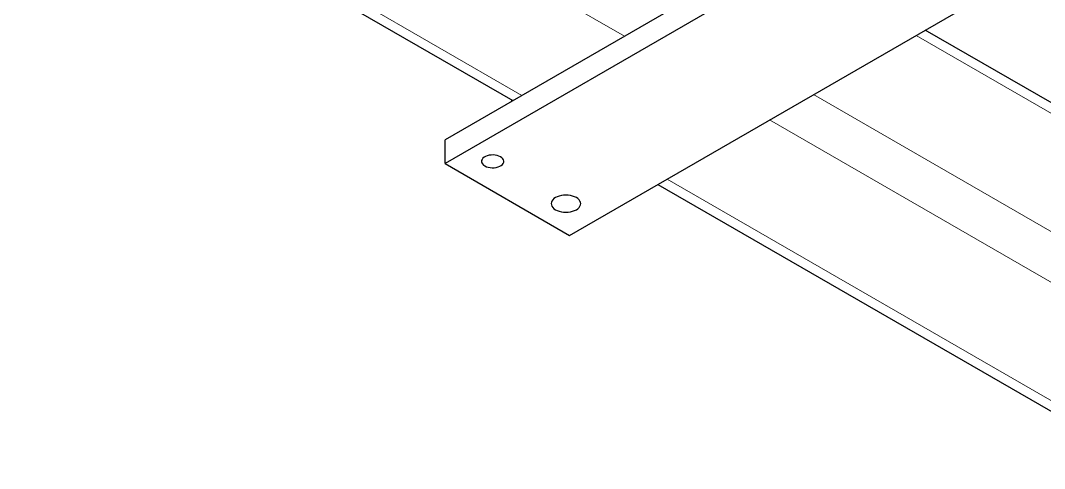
# Model space of a CAD drawing. Header units: millimetres. Extents: x 30 to 8380, y 30 to 5898.
# Drawn here: x 886.1 to 1380.2, y 4043.3 to 4259.6 of the extents above; entities that cross this region are included whole.
import ezdxf

# ---------------------------------------------------------------- set-up
doc = ezdxf.new("R2010")
doc.units = ezdxf.units.MM
doc.header["$LTSCALE"] = 10

msp = doc.modelspace()

# ---------------------------------------------------------------- linework, layer by layer
at = {"color": 7, "linetype": 'Continuous', "lineweight": 25}
for p, q in [((1518.7540639, 4448.9395706), (1090.9544613, 4201.9761168)), ((1518.7540639, 4437.5079993), (1090.9544613, 4190.5445455)), ((1151.0585377, 4155.8472007), (1578.8581403, 4402.8106545)), ((886.0984045, 4358.0265003), (1123.6846739, 4220.8708664)), ((1509.1003799, 4147.3216178), (1322.6952873, 4254.9309872)), ((1122.961936, 4220.4536387), (1123.1910714, 4221.1558171)), ((1090.9544613, 4190.5445455), (1090.9544613, 4201.9761168)), ((1090.9544613, 4190.5445455), (1151.0585377, 4155.8472007)), ((1193.6898543, 4180.4577359), (1431.2761237, 4043.3021021))]:
    msp.add_line(p, q, dxfattribs=at)
at = {"color": 8, "linetype": 'Continuous', "lineweight": 18}
for p, q in [((939.9887726, 4389.1367476), (1177.575042, 4251.9811137)), ((890.4912979, 4360.5624636), (1128.0775673, 4223.4068298)), ((1318.3006699, 4252.3940286), (1508.1474622, 4142.7978082)), ((1268.7951498, 4223.8151002), (1506.3814192, 4086.6594663)), ((1247.5802224, 4211.5679832), (1485.1664918, 4074.4123493)), ((1198.0827477, 4182.9936993), (1435.6690171, 4045.8380654))]:
    msp.add_line(p, q, dxfattribs=at)
at = {"color": 7, "linetype": 'Continuous', "lineweight": 25, "flags": 128}
for points in [[(1110.1347327, 4189.3709588), (1110.8978234, 4189.0051532), (1111.7643562, 4188.7265221), (1112.7048224, 4188.5445538), (1113.6871956, 4188.465445), (1114.6780221, 4188.4918898), (1115.6435605, 4188.6229876), (1116.5509307, 4188.8542739), (1117.3692332, 4189.1778727), (1118.0706017, 4189.5827641), (1118.631152, 4190.0551601), (1119.0317951, 4190.5789738), (1119.2588877, 4191.1363673), (1119.3046964, 4191.7083592), (1119.1676612, 4192.2754712), (1118.8524487, 4192.8183907), (1118.3697931, 4193.3186295), (1117.7361306, 4193.7591524), (1116.9730399, 4194.124958), (1116.106507, 4194.4035891), (1115.1660409, 4194.5855574), (1114.1836677, 4194.6646661), (1113.1928412, 4194.6382214), (1112.2273028, 4194.5071236), (1111.3199326, 4194.2758372), (1110.5016301, 4193.9522385), (1109.8002616, 4193.5473471), (1109.2397113, 4193.0749511), (1108.8390682, 4192.5511374), (1108.6119756, 4191.9937439), (1108.5661669, 4191.4217519), (1108.7032021, 4190.85464), (1109.0184146, 4190.3117204), (1109.5010702, 4189.8114817), (1110.1347327, 4189.3709588)], [(1144.2526349, 4168.2463989), (1145.1028008, 4167.8272244), (1146.0560884, 4167.4899871), (1147.0890246, 4167.242991), (1148.1761751, 4167.0923179), (1149.2907707, 4167.0416778), (1150.4053663, 4167.0923179), (1151.4925168, 4167.242991), (1152.525453, 4167.4899871), (1153.4787406, 4167.8272244), (1154.3289065, 4168.2463989), (1155.0550168, 4168.7371892), (1155.6391922, 4169.2875104), (1156.0670484, 4169.8838118), (1156.3280501, 4170.5114105), (1156.4157707, 4171.1548528), (1156.3280501, 4171.7982951), (1156.0670484, 4172.4258938), (1155.6391922, 4173.0221951), (1155.0550168, 4173.5725164), (1154.3289065, 4174.0633067), (1153.4787406, 4174.4824812), (1152.525453, 4174.8197185), (1151.4925168, 4175.0667146), (1150.4053663, 4175.2173877), (1149.2907707, 4175.2680277), (1148.1761751, 4175.2173877), (1147.0890246, 4175.0667146), (1146.0560884, 4174.8197185), (1145.1028008, 4174.4824812), (1144.2526349, 4174.0633067), (1143.5265246, 4173.5725164), (1142.9423492, 4173.0221951), (1142.514493, 4172.4258938), (1142.2534913, 4171.7982951), (1142.1657707, 4171.1548528), (1142.2534913, 4170.5114105), (1142.514493, 4169.8838118), (1142.9423492, 4169.2875104), (1143.5265246, 4168.7371892), (1144.2526349, 4168.2463989)]]:
    msp.add_lwpolyline(points, dxfattribs=at)

doc.saveas('drawing.dxf')
